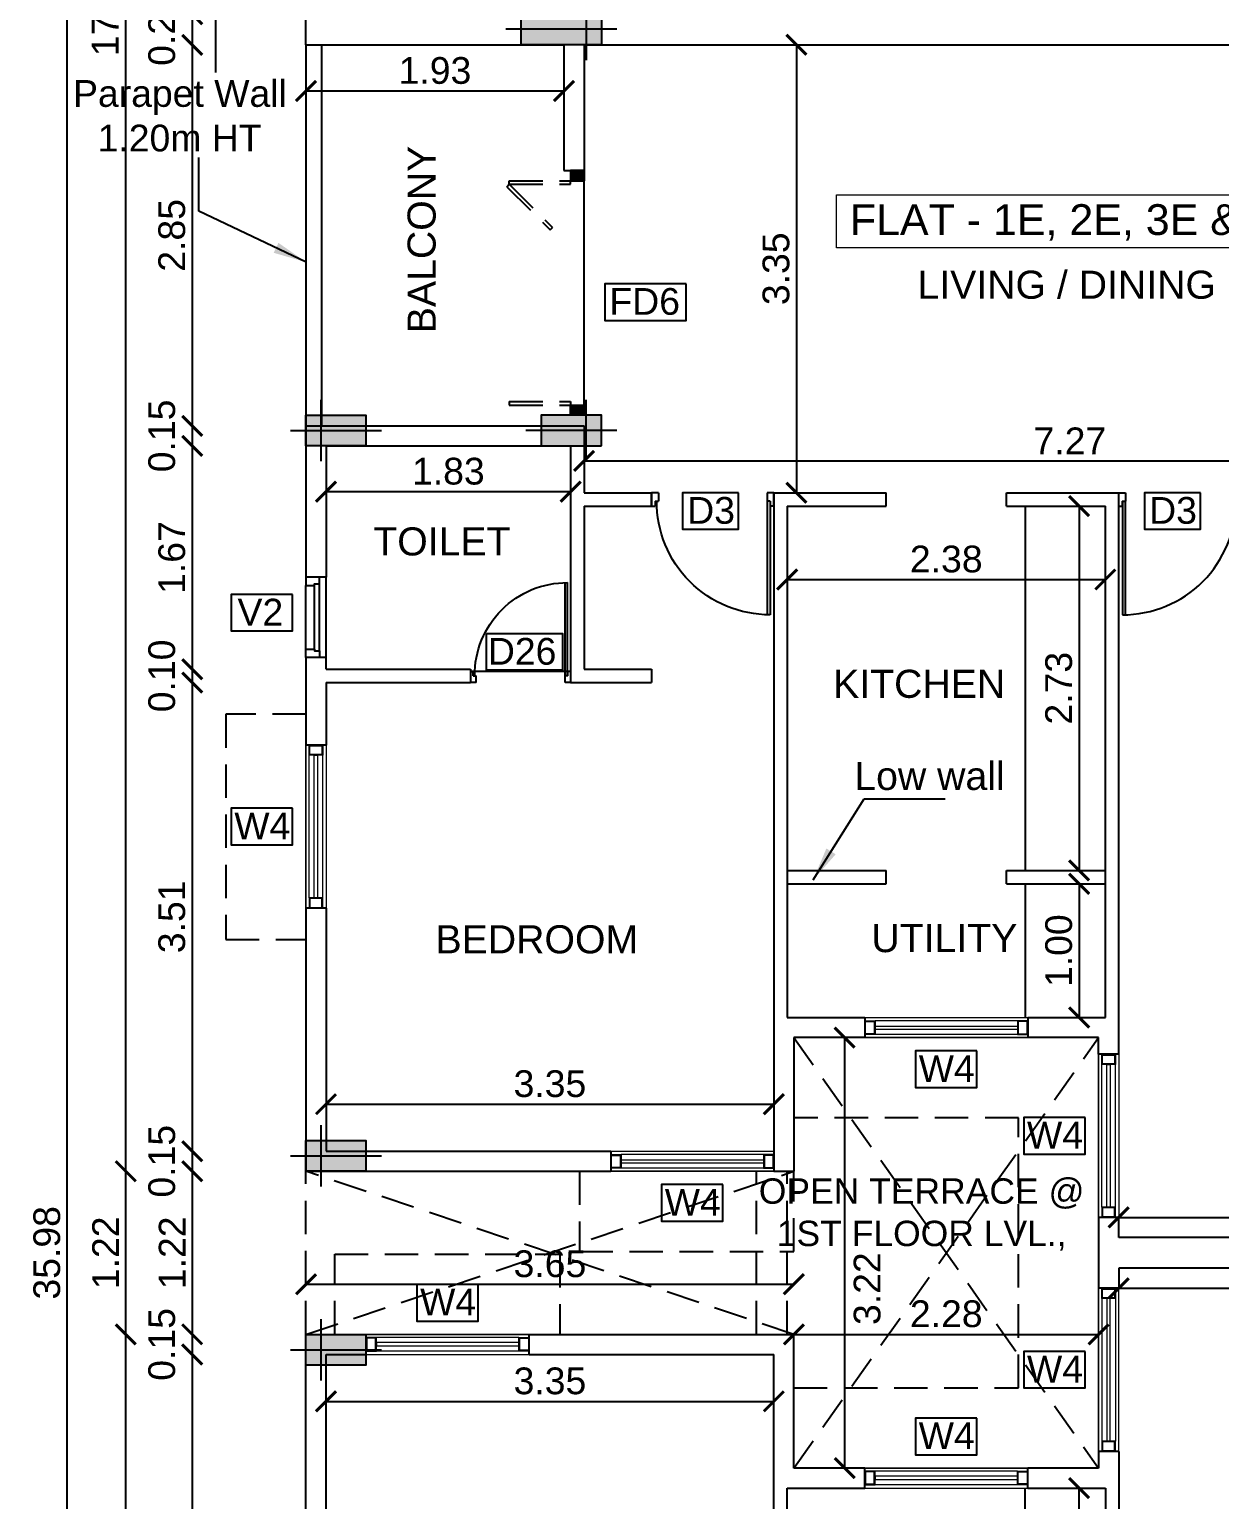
# Model space of a CAD drawing. Header units: metres. Extents: x 2130 to 3135, y 5414 to 5819.
# Drawn here: x 2835.14 to 2844.04, y 5629.43 to 5640.43 of the extents above; entities that cross this region are included whole.
import ezdxf
from ezdxf.enums import TextEntityAlignment as Align

# ---------------------------------------------------------------- set-up
doc = ezdxf.new("R2010")
doc.units = ezdxf.units.M
doc.header["$MEASUREMENT"] = 0
doc.header["$PDMODE"] = 34
doc.linetypes.add('HIDDEN', pattern=[0.375, 0.25, -0.125])
doc.layers.get('0').update_dxf_attribs({"lineweight": 18})
doc.layers.get('Defpoints').update_dxf_attribs({"lineweight": 18})
for name, color, linetype in [('col', 1, 'Continuous'), ('DIM', 8, 'Continuous'), ('JD', 3, 'Continuous'), ('WALL', 2, 'Continuous'), ('WIN', 5, 'Continuous')]:
    doc.layers.add(name, color=color, linetype=linetype)
for name, color, linetype, lineweight in [('flat name', 6, 'Continuous', 18), ('FURNITURE', 4, 'Continuous', 25), ('text', 7, 'Continuous', 25)]:
    doc.layers.add(name, color=color, linetype=linetype, lineweight=lineweight)
doc.styles.add('A1', font='arial.ttf')
doc.styles.add('R1', font='arial.ttf')
doc.dimstyles.new('DIM-CMDA', dxfattribs={"dimtxt": 0.2, "dimasz": 0.15, "dimexe": 0.05, "dimexo": 0.0625, "dimgap": 0.05, "dimtad": 1, "dimzin": 1, "dimdsep": 46, "dimtxsty": 'R1', "dimblk": 'ARCHTICK', "dimcen": 0.09, "dimse1": 1, "dimse2": 1, "dimclrd": 8, "dimclre": 8, "dimadec": 0, "dimazin": 0, "dimtm": 1e-09, "dimtfac": 1, "dimtofl": 0, "dimtmove": 2, "dimatfit": 3, "dimfxl": 0, "dimtolj": 1, "dimtzin": 0, "dimlwd": -1, "dimlwe": -1, "dimarcsym": 0})

# ---------------------------------------------------------------- blocks, each defined once
blk = doc.blocks.new('A$C451D3D78')
at = {"layer": 'WIN'}
for p, q in [((0.851, 0.887), (0, 0.887)), ((0.813, 0.915), (0.913, 0.915)), ((0.813, 0.915), (0.813, 0.888)), ((0.851, 0.888), (0.813, 0.888)), ((0.851, 0.888), (0.851, 0.864)), ((0.913, 0.915), (0.913, 0.864)), ((0.851, 0.866), (0.001, 0.866)), ((0.913, 0.864), (0.851, 0.864)), ((0.851, 0.027), (0.813, 0.027)), ((0.813, 0), (0.813, 0.027)), ((0.913, 0.051), (0.851, 0.051)), ((0.851, 0.027), (0.851, 0.051)), ((0.913, 0.051), (0.913, 0)), ((0.813, 0), (0.913, 0))]:
    blk.add_line(p, q, dxfattribs=at)
blk.add_arc((0.846, 0.885), 0.846, 179.8207, 270.3545, dxfattribs=at)
blk = doc.blocks.new('A$C43150011')
at = {"layer": 'WIN'}
for p, q in [((0.667, 0.75), (0.749, 0.75)), ((0.667, 0.75), (0.667, 0.728)), ((0.698, 0.728), (0.667, 0.728)), ((0.698, 0.728), (0.698, 0.708)), ((0.749, 0.708), (0.698, 0.708)), ((0.749, 0.708), (0.749, 0.75)), ((0.698, 0.023), (0, 0.023)), ((0.698, 0.04), (0.001, 0.04)), ((0.667, 0), (0.667, 0.022)), ((0.698, 0.022), (0.667, 0.022)), ((0.667, 0), (0.749, 0)), ((0.749, 0.042), (0.698, 0.042)), ((0.698, 0.022), (0.698, 0.042)), ((0.749, 0), (0.749, 0.042))]:
    blk.add_line(p, q, dxfattribs=at)
blk.add_lwpolyline([(0.667, 0), (0.667, 0.75)], dxfattribs=at)
blk.add_arc((0.694, 0.025), 0.693, 89.6455, 180.1793, dxfattribs=at)
blk = doc.blocks.new('A$C36B25374')
at = {"layer": 'WIN', "linetype": 'HIDDEN'}
for p, q in [((0.076, 0.559), (0.076, 0.102)), ((0.102, 0.559), (0.076, 0.559)), ((0.12, 0.577), (0.102, 0.559)), ((0.102, 0.559), (0.102, 0.102)), ((0.102, 0.559), (0.425, 0.236)), ((0.12, 0.577), (0.443, 0.253)), ((1.727, 0.559), (1.727, 0.102)), ((1.727, 0.559), (1.753, 0.559)), ((1.753, 0.559), (1.753, 0.102)), ((0.443, 0.253), (0.425, 0.236)), ((0.102, 0.102), (0.076, 0.102)), ((1.727, 0.102), (1.753, 0.102))]:
    blk.add_line(p, q, dxfattribs=at)
at = {"layer": 'WIN'}
for p, q in [((0, 0), (0, 0.102)), ((0, 0), (0, 0.102)), ((0, 0), (0, 0.102)), ((0, 0), (0, 0.102)), ((0, 0.102), (0.076, 0.102)), ((0, 0), (0.076, 0)), ((0.076, 0.102), (0.076, 0)), ((1.753, 0), (0.076, 0)), ((1.753, 0.102), (1.753, 0)), ((1.829, 0.102), (1.753, 0.102)), ((1.829, 0), (1.753, 0)), ((1.829, 0), (1.829, 0.102)), ((1.829, 0), (1.829, 0.102)), ((1.829, 0), (1.829, 0.102)), ((1.829, 0), (1.829, 0.102))]:
    blk.add_line(p, q, dxfattribs=at)
for points in [[(0, 0.102), (0, 0), (0.076, 0.102), (0.076, 0)], [(1.753, 0.102), (1.753, 0), (1.829, 0.102), (1.829, 0)]]:
    blk.add_solid(points, dxfattribs=at)
blk = doc.blocks.new('A$C5D530010')
at = {"layer": 'WIN', "lineweight": 9}
blk.add_lwpolyline([(0.064, 0.077), (0.064, 1.143), (0.089, 1.143), (0.089, 0.077)], close=True, dxfattribs=at)
at = {"color": 7, "lineweight": 9}
for points in [[(0.025, 1.22), (0.127, 1.22), (0.127, 1.143), (0.025, 1.143)], [(0.025, 0), (0.025, 0.077), (0.127, 0.077), (0.127, 0)]]:
    blk.add_wipeout(points, dxfattribs=at).dxf.layer = 'WIN'
at = {"layer": 'WIN', "lineweight": 9}
for p, q in [((0, 0), (0, 1.22)), ((0.15, 0), (0.15, 1.22)), ((0.025, 1.143), (0.025, 0.077)), ((0.127, 1.143), (0.127, 0.077))]:
    blk.add_line(p, q, dxfattribs=at)
at = {"layer": 'WIN', "color": 7, "lineweight": 9}
for points in [[(0.025, 1.22), (0.025, 1.143), (0.127, 1.143), (0.127, 1.22), (0.025, 1.22)], [(0.127, 0), (0.025, 0), (0.025, 0.077), (0.127, 0.077), (0.127, 0)]]:
    blk.add_lwpolyline(points, dxfattribs=at)
for points in [[(0.031, 1.214), (0.031, 1.149), (0.121, 1.149), (0.121, 1.214)], [(0.121, 0.006), (0.031, 0.006), (0.031, 0.071), (0.121, 0.071)]]:
    blk.add_lwpolyline(points, close=True, dxfattribs=at)
blk = doc.blocks.new('A$C1E3E09E3')
at = {"layer": 'WIN'}
for p, q in [((0, 0.6), (0, 0)), ((0.05, 0.551), (0.05, 0.049)), ((0.087, 0.537), (0.087, 0.063)), ((0.15, 0.537), (0.15, 0.063))]:
    blk.add_line(p, q, dxfattribs=at)
at = {"layer": 'WIN', "color": 9}
for points in [[(0.05, 0.551), (0.05, 0.6), (0.15, 0.6), (0.15, 0.537), (0.087, 0.537), (0.087, 0.551), (0.05, 0.551)], [(0.05, 0.049), (0.05, 0), (0.15, 0), (0.15, 0.063), (0.087, 0.063), (0.087, 0.049), (0.05, 0.049)]]:
    blk.add_lwpolyline(points, dxfattribs=at)
blk = doc.blocks.new('230x600')
blk.add_hatch(color=0).paths.add_polyline_path([(1593.962, -175.039), (1594.192, -175.039), (1594.192, -175.639), (1593.962, -175.639)])
at = {"color": 0}
for p, q in [((1594.077, -174.924), (1594.077, -175.754)), ((1593.847, -175.154), (1594.307, -175.154))]:
    blk.add_line(p, q, dxfattribs=at)
blk.add_lwpolyline([(1593.962, -175.039), (1594.192, -175.039), (1594.192, -175.639), (1593.962, -175.639)], close=True, dxfattribs=at)
blk = doc.blocks.new('230x450')
blk.add_hatch(color=0).paths.add_polyline_path([(1594.873, -175.039), (1595.103, -175.039), (1595.103, -175.489), (1594.873, -175.489)])
at = {"color": 0}
for p, q in [((1594.988, -174.924), (1594.988, -175.604)), ((1594.758, -175.154), (1595.218, -175.154))]:
    blk.add_line(p, q, dxfattribs=at)
blk.add_lwpolyline([(1594.873, -175.039), (1595.103, -175.039), (1595.103, -175.489), (1594.873, -175.489)], close=True, dxfattribs=at)
blk = doc.blocks.new('_ArchTick')
at = {"color": 0, "linetype": 'ByBlock', "const_width": 0.15}
blk.add_lwpolyline([(-0.5, -0.5), (0.5, 0.5)], dxfattribs=at)
blk = doc.blocks.new('*D602')
at = {"layer": 'Defpoints', "color": 0}
for p in [(2838.17, 5640.542), (2836.354, 5640.312), (2838.17, 5640.312)]:
    blk.add_point(p, dxfattribs=at)
at = {"layer": 'DIM', "color": 8}
blk.add_line((2836.354, 5640.542), (2836.354, 5640.312), dxfattribs=at)
at = {"layer": 'DIM', "color": 8, "xscale": 0.15, "yscale": 0.15, "zscale": 0.15}
for p, rotation in [((2836.354, 5640.542), 90), ((2836.354, 5640.312), 270)]:
    blk.add_blockref('_ArchTick', p, dxfattribs=dict(at, rotation=rotation))
at = {"layer": 'DIM', "color": 0, "insert": (2836.127, 5640.427), "char_height": 0.2, "attachment_point": 5, "rotation": 90, "style": 'R1'}
blk.add_mtext('\\A1;0.23', dxfattribs=at)
blk = doc.blocks.new('*D603')
at = {"layer": 'Defpoints', "color": 0}
for p in [(2838.17, 5640.312), (2836.354, 5637.462), (2838.17, 5637.462)]:
    blk.add_point(p, dxfattribs=at)
at = {"layer": 'DIM', "color": 8}
blk.add_line((2836.354, 5640.312), (2836.354, 5637.462), dxfattribs=at)
at = {"layer": 'DIM', "color": 8, "xscale": 0.15, "yscale": 0.15, "zscale": 0.15}
for p, rotation in [((2836.354, 5640.312), 90), ((2836.354, 5637.462), 270)]:
    blk.add_blockref('_ArchTick', p, dxfattribs=dict(at, rotation=rotation))
at = {"layer": 'DIM', "color": 0, "insert": (2836.202, 5638.887), "char_height": 0.2, "attachment_point": 5, "rotation": 90, "style": 'R1'}
blk.add_mtext('\\A1;2.85', dxfattribs=at)
blk = doc.blocks.new('*D604')
at = {"layer": 'Defpoints', "color": 0}
for p in [(2838.17, 5637.462), (2836.354, 5637.312), (2838.155, 5637.312)]:
    blk.add_point(p, dxfattribs=at)
at = {"layer": 'DIM', "color": 8}
blk.add_line((2836.354, 5637.462), (2836.354, 5637.312), dxfattribs=at)
at = {"layer": 'DIM', "color": 8, "xscale": 0.15, "yscale": 0.15, "zscale": 0.15}
for p, rotation in [((2836.354, 5637.462), 90), ((2836.354, 5637.312), 270)]:
    blk.add_blockref('_ArchTick', p, dxfattribs=dict(at, rotation=rotation))
at = {"layer": 'DIM', "color": 0, "insert": (2836.127, 5637.387), "char_height": 0.2, "attachment_point": 5, "rotation": 90, "style": 'R1'}
blk.add_mtext('\\A1;0.15', dxfattribs=at)
blk = doc.blocks.new('*D605')
at = {"layer": 'Defpoints', "color": 0}
for p in [(2838.155, 5637.312), (2836.354, 5635.642), (2838.003, 5635.642)]:
    blk.add_point(p, dxfattribs=at)
at = {"layer": 'DIM', "color": 8}
blk.add_line((2836.354, 5637.312), (2836.354, 5635.642), dxfattribs=at)
at = {"layer": 'DIM', "color": 8, "xscale": 0.15, "yscale": 0.15, "zscale": 0.15}
for p, rotation in [((2836.354, 5637.312), 90), ((2836.354, 5635.642), 270)]:
    blk.add_blockref('_ArchTick', p, dxfattribs=dict(at, rotation=rotation))
at = {"layer": 'DIM', "color": 0, "insert": (2836.202, 5636.477), "char_height": 0.2, "attachment_point": 5, "rotation": 90, "style": 'R1'}
blk.add_mtext('\\A1;1.67', dxfattribs=at)
blk = doc.blocks.new('*D606')
at = {"layer": 'Defpoints', "color": 0}
for p in [(2836.354, 5635.542), (2838.003, 5635.642), (2838.032, 5635.542)]:
    blk.add_point(p, dxfattribs=at)
at = {"layer": 'DIM', "color": 8}
blk.add_line((2836.354, 5635.642), (2836.354, 5635.542), dxfattribs=at)
at = {"layer": 'DIM', "color": 8, "xscale": 0.15, "yscale": 0.15, "zscale": 0.15}
for p, rotation in [((2836.354, 5635.642), 90), ((2836.354, 5635.542), 270)]:
    blk.add_blockref('_ArchTick', p, dxfattribs=dict(at, rotation=rotation))
at = {"layer": 'DIM', "color": 0, "insert": (2836.127, 5635.592), "char_height": 0.2, "attachment_point": 5, "rotation": 90, "style": 'R1'}
blk.add_mtext('\\A1;0.10', dxfattribs=at)
blk = doc.blocks.new('*D607')
at = {"layer": 'Defpoints', "color": 0}
for p in [(2838.032, 5635.542), (2836.354, 5632.037), (2838.089, 5632.037)]:
    blk.add_point(p, dxfattribs=at)
at = {"layer": 'DIM', "color": 8}
blk.add_line((2836.354, 5635.542), (2836.354, 5632.037), dxfattribs=at)
at = {"layer": 'DIM', "color": 8, "xscale": 0.15, "yscale": 0.15, "zscale": 0.15}
for p, rotation in [((2836.354, 5635.542), 90), ((2836.354, 5632.037), 270)]:
    blk.add_blockref('_ArchTick', p, dxfattribs=dict(at, rotation=rotation))
at = {"layer": 'DIM', "color": 0, "insert": (2836.202, 5633.79), "char_height": 0.2, "attachment_point": 5, "rotation": 90, "style": 'R1'}
blk.add_mtext('\\A1;3.51', dxfattribs=at)
blk = doc.blocks.new('*D608')
at = {"layer": 'Defpoints', "color": 0}
for p in [(2838.089, 5632.037), (2836.354, 5631.887), (2838.076, 5631.887)]:
    blk.add_point(p, dxfattribs=at)
at = {"layer": 'DIM', "color": 8}
blk.add_line((2836.354, 5632.037), (2836.354, 5631.887), dxfattribs=at)
at = {"layer": 'DIM', "color": 8, "xscale": 0.15, "yscale": 0.15, "zscale": 0.15}
for p, rotation in [((2836.354, 5632.037), 90), ((2836.354, 5631.887), 270)]:
    blk.add_blockref('_ArchTick', p, dxfattribs=dict(at, rotation=rotation))
at = {"layer": 'DIM', "color": 0, "insert": (2836.127, 5631.962), "char_height": 0.2, "attachment_point": 5, "rotation": 90, "style": 'R1'}
blk.add_mtext('\\A1;0.15', dxfattribs=at)
blk = doc.blocks.new('*D609')
at = {"layer": 'Defpoints', "color": 0}
for p in [(2838.076, 5631.887), (2836.354, 5630.667), (2839.301, 5630.667)]:
    blk.add_point(p, dxfattribs=at)
at = {"layer": 'DIM', "color": 8}
blk.add_line((2836.354, 5631.887), (2836.354, 5630.667), dxfattribs=at)
at = {"layer": 'DIM', "color": 8, "xscale": 0.15, "yscale": 0.15, "zscale": 0.15}
for p, rotation in [((2836.354, 5631.887), 90), ((2836.354, 5630.667), 270)]:
    blk.add_blockref('_ArchTick', p, dxfattribs=dict(at, rotation=rotation))
at = {"layer": 'DIM', "color": 0, "insert": (2836.204, 5631.277), "char_height": 0.2, "attachment_point": 5, "rotation": 90, "style": 'R1'}
blk.add_mtext('\\A1;1.22', dxfattribs=at)
blk = doc.blocks.new('*D610')
at = {"layer": 'Defpoints', "color": 0}
for p in [(2839.301, 5630.667), (2836.354, 5630.517), (2839.259, 5630.517)]:
    blk.add_point(p, dxfattribs=at)
at = {"layer": 'DIM', "color": 8}
blk.add_line((2836.354, 5630.667), (2836.354, 5630.517), dxfattribs=at)
at = {"layer": 'DIM', "color": 8, "xscale": 0.15, "yscale": 0.15, "zscale": 0.15}
for p, rotation in [((2836.354, 5630.667), 90), ((2836.354, 5630.517), 270)]:
    blk.add_blockref('_ArchTick', p, dxfattribs=dict(at, rotation=rotation))
at = {"layer": 'DIM', "color": 0, "insert": (2836.127, 5630.592), "char_height": 0.2, "attachment_point": 5, "rotation": 90, "style": 'R1'}
blk.add_mtext('\\A1;0.15', dxfattribs=at)
blk = doc.blocks.new('*D611')
at = {"layer": 'Defpoints', "color": 0}
for p in [(2839.259, 5630.517), (2836.354, 5627.012), (2838.043, 5627.012)]:
    blk.add_point(p, dxfattribs=at)
at = {"layer": 'DIM', "color": 8}
blk.add_line((2836.354, 5630.517), (2836.354, 5627.012), dxfattribs=at)
at = {"layer": 'DIM', "color": 8, "xscale": 0.15, "yscale": 0.15, "zscale": 0.15}
for p, rotation in [((2836.354, 5630.517), 90), ((2836.354, 5627.012), 270)]:
    blk.add_blockref('_ArchTick', p, dxfattribs=dict(at, rotation=rotation))
at = {"layer": 'DIM', "color": 0, "insert": (2836.202, 5628.765), "char_height": 0.2, "attachment_point": 5, "rotation": 90, "style": 'R1'}
blk.add_mtext('\\A1;3.51', dxfattribs=at)
blk = doc.blocks.new('*D623')
at = {"layer": 'Defpoints', "color": 0}
for p in [(2835.857, 5630.667), (2839.432, 5630.667), (2838.087, 5613.287)]:
    blk.add_point(p, dxfattribs=at)
at = {"layer": 'DIM', "color": 8}
blk.add_line((2835.857, 5613.287), (2835.857, 5630.667), dxfattribs=at)
at = {"layer": 'DIM', "color": 8, "xscale": 0.15, "yscale": 0.15, "zscale": 0.15}
for p, rotation in [((2835.857, 5630.667), 90), ((2835.857, 5613.287), 270)]:
    blk.add_blockref('_ArchTick', p, dxfattribs=dict(at, rotation=rotation))
at = {"layer": 'DIM', "color": 4, "insert": (2835.704, 5621.977), "char_height": 0.2, "attachment_point": 5, "rotation": 90, "style": 'R1'}
blk.add_mtext('\\A1;17.38', dxfattribs=at)
blk = doc.blocks.new('*D624')
at = {"layer": 'Defpoints', "color": 0}
for p in [(2835.857, 5631.887), (2838.862, 5631.887), (2839.301, 5630.667)]:
    blk.add_point(p, dxfattribs=at)
at = {"layer": 'DIM', "color": 8}
blk.add_line((2835.857, 5630.667), (2835.857, 5631.887), dxfattribs=at)
at = {"layer": 'DIM', "color": 8, "xscale": 0.15, "yscale": 0.15, "zscale": 0.15}
for p, rotation in [((2835.857, 5631.887), 90), ((2835.857, 5630.667), 270)]:
    blk.add_blockref('_ArchTick', p, dxfattribs=dict(at, rotation=rotation))
at = {"layer": 'DIM', "color": 4, "insert": (2835.706, 5631.277), "char_height": 0.2, "attachment_point": 5, "rotation": 90, "style": 'R1'}
blk.add_mtext('\\A1;1.22', dxfattribs=at)
blk = doc.blocks.new('*D625')
at = {"layer": 'Defpoints', "color": 0}
for p in [(2835.857, 5649.267), (2840.134, 5649.267), (2838.862, 5631.887)]:
    blk.add_point(p, dxfattribs=at)
at = {"layer": 'DIM', "color": 8}
blk.add_line((2835.857, 5631.887), (2835.857, 5649.267), dxfattribs=at)
at = {"layer": 'DIM', "color": 8, "xscale": 0.15, "yscale": 0.15, "zscale": 0.15}
for p, rotation in [((2835.857, 5649.267), 90), ((2835.857, 5631.887), 270)]:
    blk.add_blockref('_ArchTick', p, dxfattribs=dict(at, rotation=rotation))
at = {"layer": 'DIM', "color": 0, "insert": (2835.704, 5640.577), "char_height": 0.2, "attachment_point": 5, "rotation": 90, "style": 'R1'}
blk.add_mtext('\\A1;17.38', dxfattribs=at)
blk = doc.blocks.new('*D207')
at = {"layer": 'Defpoints', "color": 0}
for p in [(2835.419, 5649.267), (2837.928, 5649.267), (2838.087, 5613.287)]:
    blk.add_point(p, dxfattribs=at)
at = {"layer": 'DIM', "color": 8}
blk.add_line((2835.419, 5613.287), (2835.419, 5649.267), dxfattribs=at)
at = {"layer": 'DIM', "color": 8, "xscale": 0.15, "yscale": 0.15, "zscale": 0.15}
for p, rotation in [((2835.419, 5649.267), 90), ((2835.419, 5613.287), 270)]:
    blk.add_blockref('_ArchTick', p, dxfattribs=dict(at, rotation=rotation))
at = {"layer": 'DIM', "color": 0, "insert": (2835.267, 5631.277), "char_height": 0.2, "attachment_point": 5, "rotation": 90, "style": 'R1'}
blk.add_mtext('\\A1;35.98', dxfattribs=at)
blk = doc.blocks.new('*D675')
at = {"layer": 'Defpoints', "color": 0}
for p in [(2837.205, 5639.964), (2839.135, 5639.967), (2839.135, 5639.964)]:
    blk.add_point(p, dxfattribs=at)
at = {"layer": 'DIM', "color": 8}
blk.add_line((2837.205, 5639.967), (2839.135, 5639.967), dxfattribs=at)
at = {"layer": 'DIM', "color": 8, "xscale": 0.15, "yscale": 0.15, "zscale": 0.15, "rotation": 180}
blk.add_blockref('_ArchTick', (2837.205, 5639.967), dxfattribs=at)
at = {"layer": 'DIM', "color": 8, "xscale": 0.15, "yscale": 0.15, "zscale": 0.15}
blk.add_blockref('_ArchTick', (2839.135, 5639.967), dxfattribs=at)
at = {"layer": 'DIM', "color": 0, "insert": (2838.17, 5640.119), "char_height": 0.2, "attachment_point": 5, "style": 'R1'}
blk.add_mtext('\\A1;1.93', dxfattribs=at)
blk = doc.blocks.new('*D676')
at = {"layer": 'Defpoints', "color": 0}
for p in [(2846.555, 5637.2), (2839.285, 5637.036), (2846.555, 5637.036)]:
    blk.add_point(p, dxfattribs=at)
at = {"layer": 'DIM', "color": 8}
blk.add_line((2839.285, 5637.2), (2846.555, 5637.2), dxfattribs=at)
at = {"layer": 'DIM', "color": 8, "xscale": 0.15, "yscale": 0.15, "zscale": 0.15, "rotation": 180}
blk.add_blockref('_ArchTick', (2839.285, 5637.2), dxfattribs=at)
at = {"layer": 'DIM', "color": 8, "xscale": 0.15, "yscale": 0.15, "zscale": 0.15}
blk.add_blockref('_ArchTick', (2846.555, 5637.2), dxfattribs=at)
at = {"layer": 'DIM', "color": 0, "insert": (2842.92, 5637.35), "char_height": 0.2, "attachment_point": 5, "style": 'R1'}
blk.add_mtext('\\A1;7.27', dxfattribs=at)
blk = doc.blocks.new('*D677')
at = {"layer": 'Defpoints', "color": 0}
for p in [(2837.355, 5636.981), (2837.355, 5636.97), (2839.185, 5636.981)]:
    blk.add_point(p, dxfattribs=at)
at = {"layer": 'DIM', "color": 8}
blk.add_line((2839.185, 5636.97), (2837.355, 5636.97), dxfattribs=at)
at = {"layer": 'DIM', "color": 8, "xscale": 0.15, "yscale": 0.15, "zscale": 0.15, "rotation": 180}
blk.add_blockref('_ArchTick', (2837.355, 5636.97), dxfattribs=at)
at = {"layer": 'DIM', "color": 8, "xscale": 0.15, "yscale": 0.15, "zscale": 0.15}
blk.add_blockref('_ArchTick', (2839.185, 5636.97), dxfattribs=at)
at = {"layer": 'DIM', "color": 0, "insert": (2838.27, 5637.122), "char_height": 0.2, "attachment_point": 5, "style": 'R1'}
blk.add_mtext('\\A1;1.83', dxfattribs=at)
blk = doc.blocks.new('*D678')
at = {"layer": 'Defpoints', "color": 0}
for p in [(2841.285, 5640.312), (2840.874, 5636.962), (2841.285, 5636.962)]:
    blk.add_point(p, dxfattribs=at)
at = {"layer": 'DIM', "color": 8}
blk.add_line((2840.874, 5640.312), (2840.874, 5636.962), dxfattribs=at)
at = {"layer": 'DIM', "color": 8, "xscale": 0.15, "yscale": 0.15, "zscale": 0.15}
for p, rotation in [((2840.874, 5640.312), 90), ((2840.874, 5636.962), 270)]:
    blk.add_blockref('_ArchTick', p, dxfattribs=dict(at, rotation=rotation))
at = {"layer": 'DIM', "color": 0, "insert": (2840.722, 5638.637), "char_height": 0.2, "attachment_point": 5, "rotation": 90, "style": 'R1'}
blk.add_mtext('\\A1;3.35', dxfattribs=at)
blk = doc.blocks.new('*D679')
at = {"layer": 'Defpoints', "color": 0}
for p in [(2837.355, 5632.631), (2840.705, 5632.631), (2840.705, 5632.389)]:
    blk.add_point(p, dxfattribs=at)
at = {"layer": 'DIM', "color": 8}
blk.add_line((2837.355, 5632.389), (2840.705, 5632.389), dxfattribs=at)
at = {"layer": 'DIM', "color": 8, "xscale": 0.15, "yscale": 0.15, "zscale": 0.15, "rotation": 180}
blk.add_blockref('_ArchTick', (2837.355, 5632.389), dxfattribs=at)
at = {"layer": 'DIM', "color": 8, "xscale": 0.15, "yscale": 0.15, "zscale": 0.15}
blk.add_blockref('_ArchTick', (2840.705, 5632.389), dxfattribs=at)
at = {"layer": 'DIM', "color": 0, "insert": (2839.03, 5632.541), "char_height": 0.2, "attachment_point": 5, "style": 'R1'}
blk.add_mtext('\\A1;3.35', dxfattribs=at)
blk = doc.blocks.new('*D680')
at = {"layer": 'Defpoints', "color": 0}
for p in [(2842.815, 5636.862), (2842.815, 5634.137), (2842.989, 5634.137)]:
    blk.add_point(p, dxfattribs=at)
at = {"layer": 'DIM', "color": 8}
blk.add_line((2842.989, 5636.862), (2842.989, 5634.137), dxfattribs=at)
at = {"layer": 'DIM', "color": 8, "xscale": 0.15, "yscale": 0.15, "zscale": 0.15}
for p, rotation in [((2842.989, 5636.862), 90), ((2842.989, 5634.137), 270)]:
    blk.add_blockref('_ArchTick', p, dxfattribs=dict(at, rotation=rotation))
at = {"layer": 'DIM', "color": 0, "insert": (2842.837, 5635.5), "char_height": 0.2, "attachment_point": 5, "rotation": 90, "style": 'R1'}
blk.add_mtext('\\A1;2.73', dxfattribs=at)
blk = doc.blocks.new('*D681')
at = {"layer": 'Defpoints', "color": 0}
for p in [(2842.815, 5634.037), (2842.815, 5633.037), (2842.989, 5633.037)]:
    blk.add_point(p, dxfattribs=at)
at = {"layer": 'DIM', "color": 8}
blk.add_line((2842.989, 5634.037), (2842.989, 5633.037), dxfattribs=at)
at = {"layer": 'DIM', "color": 8, "xscale": 0.15, "yscale": 0.15, "zscale": 0.15}
for p, rotation in [((2842.989, 5634.037), 90), ((2842.989, 5633.037), 270)]:
    blk.add_blockref('_ArchTick', p, dxfattribs=dict(at, rotation=rotation))
at = {"layer": 'DIM', "color": 0, "insert": (2842.837, 5633.537), "char_height": 0.2, "attachment_point": 5, "rotation": 90, "style": 'R1'}
blk.add_mtext('\\A1;1.00', dxfattribs=at)
blk = doc.blocks.new('*D682')
at = {"layer": 'Defpoints', "color": 0}
for p in [(2843.185, 5636.313), (2840.805, 5636.095), (2843.185, 5636.095)]:
    blk.add_point(p, dxfattribs=at)
at = {"layer": 'DIM', "color": 8}
blk.add_line((2840.805, 5636.313), (2843.185, 5636.313), dxfattribs=at)
at = {"layer": 'DIM', "color": 8, "xscale": 0.15, "yscale": 0.15, "zscale": 0.15, "rotation": 180}
blk.add_blockref('_ArchTick', (2840.805, 5636.313), dxfattribs=at)
at = {"layer": 'DIM', "color": 8, "xscale": 0.15, "yscale": 0.15, "zscale": 0.15}
blk.add_blockref('_ArchTick', (2843.185, 5636.313), dxfattribs=at)
at = {"layer": 'DIM', "color": 0, "insert": (2841.995, 5636.465), "char_height": 0.2, "attachment_point": 5, "style": 'R1'}
blk.add_mtext('\\A1;2.38', dxfattribs=at)
blk = doc.blocks.new('*D686')
at = {"layer": 'Defpoints', "color": 0}
for p in [(2843.285, 5632.942), (2846.635, 5632.942), (2846.635, 5631.542)]:
    blk.add_point(p, dxfattribs=at)
at = {"layer": 'DIM', "color": 8}
blk.add_line((2843.285, 5631.542), (2846.635, 5631.542), dxfattribs=at)
at = {"layer": 'DIM', "color": 8, "xscale": 0.15, "yscale": 0.15, "zscale": 0.15, "rotation": 180}
blk.add_blockref('_ArchTick', (2843.285, 5631.542), dxfattribs=at)
at = {"layer": 'DIM', "color": 8, "xscale": 0.15, "yscale": 0.15, "zscale": 0.15}
blk.add_blockref('_ArchTick', (2846.635, 5631.542), dxfattribs=at)
at = {"layer": 'DIM', "color": 0, "insert": (2844.96, 5631.695), "char_height": 0.2, "attachment_point": 5, "style": 'R1'}
blk.add_mtext('\\A1;3.35', dxfattribs=at)
blk = doc.blocks.new('*D257')
at = {"layer": 'Defpoints', "color": 0}
for p in [(2840.705, 5630.166), (2837.355, 5629.924), (2840.705, 5629.924)]:
    blk.add_point(p, dxfattribs=at)
at = {"layer": 'DIM', "color": 8}
blk.add_line((2837.355, 5630.166), (2840.705, 5630.166), dxfattribs=at)
at = {"layer": 'DIM', "color": 8, "xscale": 0.15, "yscale": 0.15, "zscale": 0.15, "rotation": 180}
blk.add_blockref('_ArchTick', (2837.355, 5630.166), dxfattribs=at)
at = {"layer": 'DIM', "color": 8, "xscale": 0.15, "yscale": 0.15, "zscale": 0.15}
blk.add_blockref('_ArchTick', (2840.705, 5630.166), dxfattribs=at)
at = {"layer": 'DIM', "color": 0, "insert": (2839.03, 5630.318), "char_height": 0.2, "attachment_point": 5, "style": 'R1'}
blk.add_mtext('\\A1;3.35', dxfattribs=at)
blk = doc.blocks.new('*D259')
at = {"layer": 'Defpoints', "color": 0}
for p in [(2842.815, 5629.517), (2842.989, 5629.517), (2842.815, 5628.517)]:
    blk.add_point(p, dxfattribs=at)
at = {"layer": 'DIM', "color": 8}
blk.add_line((2842.989, 5628.517), (2842.989, 5629.517), dxfattribs=at)
at = {"layer": 'DIM', "color": 8, "xscale": 0.15, "yscale": 0.15, "zscale": 0.15}
for p, rotation in [((2842.989, 5629.517), 90), ((2842.989, 5628.517), 270)]:
    blk.add_blockref('_ArchTick', p, dxfattribs=dict(at, rotation=rotation))
at = {"layer": 'DIM', "color": 0, "insert": (2842.837, 5629.017), "char_height": 0.2, "attachment_point": 5, "rotation": 90, "style": 'R1'}
blk.add_mtext('\\A1;1.00', dxfattribs=at)
blk = doc.blocks.new('*D264')
at = {"layer": 'Defpoints', "color": 0}
for p in [(2846.635, 5631.012), (2843.285, 5629.612), (2846.635, 5629.612)]:
    blk.add_point(p, dxfattribs=at)
at = {"layer": 'DIM', "color": 8}
blk.add_line((2843.285, 5631.012), (2846.635, 5631.012), dxfattribs=at)
at = {"layer": 'DIM', "color": 8, "xscale": 0.15, "yscale": 0.15, "zscale": 0.15, "rotation": 180}
blk.add_blockref('_ArchTick', (2843.285, 5631.012), dxfattribs=at)
at = {"layer": 'DIM', "color": 8, "xscale": 0.15, "yscale": 0.15, "zscale": 0.15}
blk.add_blockref('_ArchTick', (2846.635, 5631.012), dxfattribs=at)
at = {"layer": 'DIM', "color": 0, "insert": (2844.958, 5630.831), "char_height": 0.2, "attachment_point": 5, "style": 'R1'}
blk.add_mtext('\\A1;3.35', dxfattribs=at)
blk = doc.blocks.new('*D723')
at = {"layer": 'Defpoints', "color": 0}
for p in [(2840.855, 5631.042), (2837.205, 5630.958), (2840.855, 5630.667)]:
    blk.add_point(p, dxfattribs=at)
at = {"layer": 'DIM', "color": 8}
blk.add_line((2837.205, 5631.042), (2840.855, 5631.042), dxfattribs=at)
at = {"layer": 'DIM', "color": 8, "xscale": 0.15, "yscale": 0.15, "zscale": 0.15, "rotation": 180}
blk.add_blockref('_ArchTick', (2837.205, 5631.042), dxfattribs=at)
at = {"layer": 'DIM', "color": 8, "xscale": 0.15, "yscale": 0.15, "zscale": 0.15}
blk.add_blockref('_ArchTick', (2840.855, 5631.042), dxfattribs=at)
at = {"layer": 'DIM', "color": 0, "insert": (2839.03, 5631.194), "char_height": 0.2, "attachment_point": 5, "style": 'R1'}
blk.add_mtext('\\A1;3.65', dxfattribs=at)
blk = doc.blocks.new('*D724')
at = {"layer": 'Defpoints', "color": 0}
for p in [(2843.135, 5631.119), (2843.135, 5630.667), (2840.855, 5630.545)]:
    blk.add_point(p, dxfattribs=at)
at = {"layer": 'DIM', "color": 8}
blk.add_line((2840.855, 5630.667), (2843.135, 5630.667), dxfattribs=at)
at = {"layer": 'DIM', "color": 8, "xscale": 0.15, "yscale": 0.15, "zscale": 0.15, "rotation": 180}
blk.add_blockref('_ArchTick', (2840.855, 5630.667), dxfattribs=at)
at = {"layer": 'DIM', "color": 8, "xscale": 0.15, "yscale": 0.15, "zscale": 0.15}
blk.add_blockref('_ArchTick', (2843.135, 5630.667), dxfattribs=at)
at = {"layer": 'DIM', "color": 0, "insert": (2841.995, 5630.82), "char_height": 0.2, "attachment_point": 5, "style": 'R1'}
blk.add_mtext('\\A1;2.28', dxfattribs=at)
blk = doc.blocks.new('*D725')
at = {"layer": 'Defpoints', "color": 0}
for p in [(2841.12, 5632.887), (2841.235, 5632.887), (2841.04, 5629.667)]:
    blk.add_point(p, dxfattribs=at)
at = {"layer": 'DIM', "color": 8}
blk.add_line((2841.235, 5629.667), (2841.235, 5632.887), dxfattribs=at)
at = {"layer": 'DIM', "color": 8, "xscale": 0.15, "yscale": 0.15, "zscale": 0.15}
for p, rotation in [((2841.235, 5632.887), 90), ((2841.235, 5629.667), 270)]:
    blk.add_blockref('_ArchTick', p, dxfattribs=dict(at, rotation=rotation))
at = {"layer": 'DIM', "color": 0, "insert": (2841.404, 5631.009), "char_height": 0.2, "attachment_point": 5, "rotation": 90, "style": 'R1'}
blk.add_mtext('\\A1;3.22', dxfattribs=at)

msp = doc.modelspace()

# ---------------------------------------------------------------- linework, layer by layer
at = {"layer": 'flat name', "color": 5}
msp.add_lwpolyline([(2841.174, 5639.19), (2844.709, 5639.19), (2844.709, 5638.794), (2841.174, 5638.794)], close=True, dxfattribs=at)
at = {"layer": 'FURNITURE'}
msp.add_line((2842.585, 5636.862), (2842.585, 5634.137), dxfattribs=at)
at = {"layer": 'JD', "color": 8}
for points in [[(2840.049, 5638.525), (2839.44, 5638.525), (2839.44, 5638.251), (2840.049, 5638.251)], [(2840.441, 5636.962), (2840.022, 5636.962), (2840.022, 5636.689), (2840.441, 5636.689)], [(2843.897, 5636.962), (2843.477, 5636.962), (2843.477, 5636.689), (2843.897, 5636.689)], [(2837.105, 5636.201), (2836.645, 5636.201), (2836.645, 5635.928), (2837.105, 5635.928)], [(2838.556, 5635.908), (2839.125, 5635.908), (2839.125, 5635.635), (2838.556, 5635.635)], [(2837.105, 5634.602), (2836.645, 5634.602), (2836.645, 5634.329), (2837.105, 5634.329)], [(2842.224, 5632.787), (2841.765, 5632.787), (2841.765, 5632.514), (2842.224, 5632.514)], [(2843.035, 5632.289), (2842.575, 5632.289), (2842.575, 5632.016), (2843.035, 5632.016)], [(2840.324, 5631.787), (2839.865, 5631.787), (2839.865, 5631.514), (2840.324, 5631.514)], [(2838.494, 5631.041), (2838.035, 5631.041), (2838.035, 5630.767), (2838.494, 5630.767)], [(2843.035, 5630.539), (2842.575, 5630.539), (2842.575, 5630.266), (2843.035, 5630.266)], [(2842.224, 5630.041), (2841.765, 5630.041), (2841.765, 5629.767), (2842.224, 5629.767)]]:
    msp.add_lwpolyline(points, close=True, dxfattribs=at)
at = {"layer": 'WALL'}
for p, q in [((2837.205, 5640.312), (2839.135, 5640.312)), ((2839.285, 5640.312), (2846.785, 5640.312)), ((2837.205, 5637.462), (2839.135, 5637.462)), ((2837.355, 5637.312), (2839.185, 5637.312)), ((2839.285, 5636.962), (2839.79, 5636.962)), ((2839.285, 5636.862), (2839.79, 5636.862)), ((2840.705, 5636.962), (2841.545, 5636.962)), ((2840.805, 5636.862), (2841.545, 5636.862)), ((2842.445, 5636.962), (2843.285, 5636.962)), ((2842.445, 5636.862), (2843.185, 5636.862)), ((2837.355, 5636.33), (2837.205, 5636.33)), ((2837.355, 5635.73), (2837.205, 5635.73)), ((2837.355, 5635.642), (2838.435, 5635.642)), ((2837.355, 5635.542), (2838.435, 5635.542)), ((2839.185, 5635.542), (2839.79, 5635.542)), ((2839.285, 5635.642), (2839.79, 5635.642))]:
    msp.add_line(p, q, dxfattribs=at)
at = {"layer": 'WALL', "color": 2}
for p, q in [((2839.135, 5640.312), (2839.135, 5639.371)), ((2839.285, 5640.312), (2839.285, 5639.371)), ((2837.205, 5637.462), (2837.205, 5636.33)), ((2839.135, 5637.462), (2839.285, 5637.462)), ((2839.285, 5637.462), (2839.285, 5636.962)), ((2837.355, 5637.312), (2837.355, 5636.33)), ((2839.185, 5637.312), (2839.185, 5635.542)), ((2839.285, 5636.862), (2839.285, 5635.642)), ((2839.79, 5636.962), (2839.79, 5636.862)), ((2840.705, 5636.962), (2840.705, 5632.037)), ((2840.805, 5636.862), (2840.805, 5633.037)), ((2843.185, 5633.037), (2843.185, 5636.862)), ((2843.285, 5632.762), (2843.285, 5636.962)), ((2837.205, 5635.73), (2837.205, 5635.075)), ((2837.355, 5635.542), (2837.355, 5635.075)), ((2838.435, 5635.642), (2838.435, 5635.542)), ((2839.79, 5635.642), (2839.79, 5635.542)), ((2837.205, 5633.855), (2837.205, 5631.887)), ((2837.355, 5633.855), (2837.355, 5632.037)), ((2840.805, 5633.037), (2841.385, 5633.037)), ((2842.605, 5633.037), (2843.185, 5633.037)), ((2841.385, 5632.887), (2840.855, 5632.887)), ((2840.855, 5632.887), (2840.855, 5631.887)), ((2843.135, 5632.887), (2842.605, 5632.887)), ((2843.135, 5632.762), (2843.135, 5632.887)), ((2837.355, 5632.037), (2839.485, 5632.037)), ((2837.205, 5631.887), (2839.485, 5631.887)), ((2840.705, 5631.887), (2840.855, 5631.887)), ((2843.135, 5631.542), (2843.135, 5631.012)), ((2843.285, 5631.392), (2843.285, 5631.542)), ((2846.635, 5631.392), (2843.285, 5631.392)), ((2846.635, 5631.162), (2843.285, 5631.162)), ((2843.285, 5631.162), (2843.285, 5631.012)), ((2837.205, 5628.7), (2837.205, 5630.667)), ((2837.205, 5630.667), (2837.655, 5630.667)), ((2838.875, 5630.667), (2840.855, 5630.667)), ((2840.855, 5629.667), (2840.855, 5630.667)), ((2837.355, 5628.7), (2837.355, 5630.517)), ((2837.355, 5630.517), (2837.655, 5630.517)), ((2838.875, 5630.517), (2840.705, 5630.517)), ((2840.705, 5625.592), (2840.705, 5630.517)), ((2843.135, 5629.792), (2843.135, 5629.667)), ((2843.285, 5629.792), (2843.285, 5625.592)), ((2841.385, 5629.667), (2840.855, 5629.667)), ((2843.135, 5629.667), (2842.605, 5629.667)), ((2840.805, 5625.692), (2840.805, 5629.517)), ((2840.805, 5629.517), (2841.385, 5629.517)), ((2842.605, 5629.517), (2843.185, 5629.517)), ((2843.185, 5629.517), (2843.185, 5625.692))]:
    msp.add_line(p, q, dxfattribs=at)
at = {"layer": 'WALL', "linetype": 'Continuous'}
for p, q in [((2837.355, 5633.855), (2837.205, 5633.855)), ((2842.605, 5633.037), (2842.605, 5632.887)), ((2840.705, 5632.037), (2840.705, 5631.887)), ((2843.285, 5631.542), (2843.135, 5631.542)), ((2843.285, 5631.012), (2843.135, 5631.012)), ((2838.875, 5630.517), (2838.875, 5630.667)), ((2842.605, 5629.517), (2842.605, 5629.667))]:
    msp.add_line(p, q, dxfattribs=at)
at = {"layer": 'WALL', "color": 8, "linetype": 'HIDDEN'}
msp.add_line((2837.205, 5630.667), (2837.205, 5631.887), dxfattribs=at)
at = {"layer": 'WALL'}
for points in [[(2837.205, 5640.312), (2837.205, 5640.542)], [(2837.355, 5635.642), (2837.355, 5635.73)], [(2837.355, 5635.075), (2837.205, 5635.075)], [(2837.355, 5633.855), (2837.205, 5633.855)], [(2841.385, 5633.037), (2841.385, 5632.887)], [(2842.605, 5633.037), (2842.605, 5632.887)], [(2843.285, 5632.762), (2843.135, 5632.762)], [(2839.485, 5632.037), (2839.485, 5631.887)], [(2840.705, 5632.037), (2840.705, 5631.887)], [(2843.285, 5631.542), (2843.135, 5631.542)], [(2843.285, 5631.012), (2843.135, 5631.012)], [(2837.655, 5630.517), (2837.655, 5630.667)], [(2838.875, 5630.517), (2838.875, 5630.667)], [(2843.285, 5629.792), (2843.135, 5629.792)], [(2841.385, 5629.517), (2841.385, 5629.667)], [(2842.605, 5629.517), (2842.605, 5629.667)]]:
    msp.add_lwpolyline(points, dxfattribs=at)
at = {"layer": 'WALL', "color": 2}
for points in [[(2839.135, 5639.371), (2839.285, 5639.371)], [(2841.545, 5636.862), (2841.545, 5636.962)], [(2842.445, 5636.862), (2842.445, 5636.962)]]:
    msp.add_lwpolyline(points, dxfattribs=at)
at = {"layer": 'WALL', "color": 8, "linetype": 'HIDDEN'}
msp.add_lwpolyline([(2840.805, 5630.667), (2840.805, 5631.887)], dxfattribs=at)
at = {"layer": 'WIN', "linetype": 'Continuous'}
for p, q in [((2837.205, 5640.312), (2837.205, 5637.462)), ((2837.32, 5640.312), (2837.32, 5637.462)), ((2840.805, 5634.137), (2841.545, 5634.137)), ((2842.445, 5634.137), (2843.185, 5634.137)), ((2840.805, 5634.037), (2841.545, 5634.037)), ((2842.445, 5634.037), (2843.185, 5634.037))]:
    msp.add_line(p, q, dxfattribs=at)
for points in [[(2841.545, 5634.037), (2841.545, 5634.137)], [(2842.445, 5634.037), (2842.445, 5634.137)]]:
    msp.add_lwpolyline(points, dxfattribs=at)
at = {"layer": 'WIN', "linetype": 'HIDDEN'}
msp.add_lwpolyline([(2840.855, 5630.267), (2842.535, 5630.267), (2842.535, 5632.287), (2840.855, 5632.287), (2840.855, 5632.287), (2840.855, 5632.287)], dxfattribs=at)

# ---------------------------------------------------------------- block references
at = {"layer": 'col', "color": 4, "rotation": 270}
msp.add_blockref('230x600', (3014.454, 7234.505), dxfattribs=at)
at = {"layer": 'col', "color": 3, "rotation": 90}
for p in [(2662.165, 4042.439), (2662.165, 4037.014)]:
    msp.add_blockref('230x450', p, dxfattribs=at)
at = {"layer": 'col', "color": 3, "xscale": -1, "rotation": 270}
msp.add_blockref('230x450', (3014.454, 4042.439), dxfattribs=at)
at = {"layer": 'WIN', "xscale": -1}
for name, p, rotation in [('A$C36B25374', (2839.285, 5639.371), 90), ('A$C451D3D78', (2839.79, 5636.049), 270), ('A$C43150011', (2839.185, 5636.291), 90)]:
    msp.add_blockref(name, p, dxfattribs=dict(at, rotation=rotation))
at = {"layer": 'WIN'}
for name, p, rotation in [('A$C451D3D78', (2844.2, 5636.049), 90), ('A$C1E3E09E3', (2837.355, 5636.33), 180)]:
    msp.add_blockref(name, p, dxfattribs=dict(at, rotation=rotation))

# ---------------------------------------------------------------- texts
at = {"layer": 'flat name', "insert": (2841.213, 5639.12), "char_height": 0.23, "width": 3.47059, "attachment_point": 1, "style": 'A1'}
msp.add_mtext('{\\W0.678591; }FLAT - 1E, 2E, 3E & 4E', dxfattribs=at)
at = {"layer": 'JD', "style": 'R1'}
for s, p in [('FD6', (2839.475, 5638.293)), ('D3', (2840.057, 5636.73)), ('D3', (2843.513, 5636.73)), ('V2', (2836.693, 5635.969)), ('D26', (2838.566, 5635.676)), ('W4', (2836.669, 5634.37)), ('W4', (2841.789, 5632.555)), ('W4', (2842.599, 5632.057)), ('W4', (2839.889, 5631.555)), ('W4', (2838.059, 5630.809)), ('W4', (2842.599, 5630.307)), ('W4', (2841.789, 5629.809))]:
    msp.add_text(s, height=0.2, dxfattribs=at).set_placement(p)
at = {"layer": 'text', "style": 'A1'}
msp.add_text('BALCONY', height=0.21, rotation=90, dxfattribs=at).set_placement((2838.07, 5638.856), align=Align.MIDDLE_CENTER)
for s, p in [('LIVING / DINING', (2842.896, 5638.518)), ('TOILET', (2838.222, 5636.598)), ('KITCHEN', (2841.792, 5635.533)), ('BEDROOM', (2838.932, 5633.622)), ('UTILITY', (2841.981, 5633.631))]:
    msp.add_text(s, height=0.21, dxfattribs=at).set_placement(p, align=Align.MIDDLE_CENTER)
msp.add_text('Low wall', height=0.21, dxfattribs=at).set_placement((2841.307, 5634.739))
at = {"layer": 'text', "insert": (2835.442, 5639.512), "char_height": 0.2, "width": 1.59945, "attachment_point": 7, "style": 'A1'}
msp.add_mtext('{\\W0.265377; }Parapet Wall \\P{\\W2.633567; }1.20m HT', dxfattribs=at)

# ---------------------------------------------------------------- dimensions: what is measured, and where the dimension line sits
at = {"layer": 'DIM', "color": 7}
for base, p1, p2, angle, picture, middle in [((2836.354, 5640.312), (2838.17, 5640.542), (2838.17, 5640.312), 90, '*D602', (2836.127, 5640.427)), ((2836.354, 5637.462), (2838.17, 5640.312), (2838.17, 5637.462), 90, '*D603', (2836.202, 5638.887)), ((2840.874, 5636.962), (2841.285, 5640.312), (2841.285, 5636.962), 90, '*D678', (2840.722, 5638.637)), ((2836.354, 5637.312), (2838.17, 5637.462), (2838.155, 5637.312), 90, '*D604', (2836.127, 5637.387)), ((2836.354, 5635.642), (2838.155, 5637.312), (2838.003, 5635.642), 90, '*D605', (2836.202, 5636.477)), ((2842.989336389, 5634.137470721), (2842.814530114, 5636.862470721), (2842.814530114, 5634.137470721), 90, '*D680', (2842.837153579, 5635.499970721)), ((2836.354, 5635.542), (2838.003, 5635.642), (2838.032, 5635.542), 90, '*D606', (2836.127, 5635.592)), ((2842.989, 5633.037), (2842.815, 5634.037), (2842.815, 5633.037), 90, '*D681', (2842.837, 5633.537)), ((2836.354, 5631.887), (2838.089, 5632.037), (2838.076, 5631.887), 90, '*D608', (2836.127, 5631.962)), ((2842.989, 5629.517), (2842.815, 5628.517), (2842.815, 5629.517), 270, '*D259', (2842.837, 5629.017))]:
    dim = msp.add_linear_dim(base=base, p1=p1, p2=p2, angle=angle, dimstyle='DIM-CMDA', override={"dimpost": '\\X'}, dxfattribs=at)
    dim.commit()
    dim.dimension.update_dxf_attribs({"geometry": picture, "text_midpoint": middle})
for base, p1, p2, picture, middle in [((2839.135, 5639.967), (2837.205, 5639.964), (2839.135, 5639.964), '*D675', (2838.17, 5640.119)), ((2846.555, 5637.2), (2839.285, 5637.036), (2846.555, 5637.036), '*D676', (2842.92, 5637.35)), ((2837.355, 5636.97), (2839.185, 5636.981), (2837.355, 5636.981), '*D677', (2838.27, 5637.122)), ((2843.185, 5636.313), (2840.805, 5636.095), (2843.185, 5636.095), '*D682', (2841.995, 5636.465)), ((2840.705, 5632.389), (2837.355, 5632.631), (2840.705, 5632.631), '*D679', (2839.03, 5632.541)), ((2840.705, 5630.166), (2837.355, 5629.924), (2840.705, 5629.924), '*D257', (2839.03, 5630.318))]:
    dim = msp.add_linear_dim(base=base, p1=p1, p2=p2, dimstyle='DIM-CMDA', override={"dimpost": '\\X'}, dxfattribs=at)
    dim.commit()
    dim.dimension.update_dxf_attribs({"geometry": picture, "text_midpoint": middle})

# ---------------------------------------------------------------- leaders
at = {"layer": 'text'}
for points in [[(2837.207, 5640.989), (2836.529, 5640.606), (2836.529, 5640.105)], [(2837.207, 5638.686), (2836.404, 5639.069), (2836.404, 5639.469)], [(2841, 5634.068), (2841.38, 5634.673), (2841.987, 5634.673)]]:
    msp.add_leader(points, dimstyle='DIM-CMDA', override={"dimasz": 0.25, "dimtad": 0, "dimclrd": 7, "dimfxl": 0.1875, "dimfxlon": 1, "dimarcsym": 1}, dxfattribs=at)

# ---------------------------------------------------------------- next in the draw order: block references
at = {"layer": 'WIN', "linetype": 'Continuous'}
for p, rotation in [((2837.355, 5635.075), 180), ((2841.385, 5633.037), 270), ((2843.285, 5632.762), 180), ((2839.485, 5632.037), 270)]:
    msp.add_blockref('A$C5D530010', p, dxfattribs=dict(at, rotation=rotation))
at = {"layer": 'WIN', "linetype": 'Continuous', "xscale": -1}
msp.add_blockref('A$C5D530010', (2843.285, 5629.792), dxfattribs=at)
at = {"layer": 'WIN', "linetype": 'Continuous', "xscale": -1, "rotation": 270}
for p in [(2837.655, 5630.517), (2841.385, 5629.517)]:
    msp.add_blockref('A$C5D530010', p, dxfattribs=at)

# ---------------------------------------------------------------- next in the draw order: linework, layer by layer
at = {"color": 6}
msp.add_lwpolyline([(2837.205, 5649.267), (2837.205, 5631.887), (2840.855, 5631.887), (2840.855, 5632.887), (2843.135, 5632.887), (2843.135, 5629.667), (2840.855, 5629.667), (2840.855, 5630.667), (2837.205, 5630.667), (2837.205, 5613.287)], dxfattribs=at)
msp.add_lwpolyline([(2837.205, 5613.287), (2837.205, 5630.667), (2840.855, 5630.667), (2840.855, 5629.667), (2843.135, 5629.667), (2843.135, 5632.887), (2840.855, 5632.887), (2840.855, 5631.887), (2837.205, 5631.887), (2837.205, 5649.267)])
at = {"layer": 'FURNITURE'}
for p, q in [((2842.585, 5634.037), (2842.585, 5633.037)), ((2842.585, 5628.517), (2842.585, 5629.517))]:
    msp.add_line(p, q, dxfattribs=at)
at = {"layer": 'WALL', "color": 8, "linetype": 'HIDDEN'}
for p, q in [((2840.855, 5632.887), (2843.135, 5629.667)), ((2840.855, 5629.667), (2843.135, 5632.887)), ((2837.205, 5630.667), (2840.855, 5631.887)), ((2840.855, 5630.667), (2837.205, 5631.887))]:
    msp.add_line(p, q, dxfattribs=at)
msp.add_lwpolyline([(2840.575, 5630.667), (2840.575, 5631.887)], dxfattribs=at)
at = {"layer": 'WIN', "linetype": 'HIDDEN'}
for points in [[(2837.205, 5635.305), (2837.205, 5635.305), (2836.605, 5635.305), (2836.605, 5633.62), (2836.605, 5633.62), (2837.205, 5633.62)], [(2839.25, 5631.887), (2839.25, 5631.887), (2839.25, 5631.287), (2840.855, 5631.287), (2840.855, 5631.287), (2840.855, 5631.887)], [(2837.42, 5630.667), (2837.42, 5630.667), (2837.42, 5631.267), (2839.105, 5631.267), (2839.105, 5631.267), (2839.105, 5630.667)]]:
    msp.add_lwpolyline(points, dxfattribs=at)

# ---------------------------------------------------------------- next in the draw order: block references
at = {"layer": 'col', "color": 3, "rotation": 90}
msp.add_blockref('230x450', (2662.165, 4035.564), dxfattribs=at)

# ---------------------------------------------------------------- next in the draw order: texts
at = {"layer": 'text', "insert": (2841.811, 5631.834), "char_height": 0.19, "width": 2.56087, "attachment_point": 2, "style": 'A1'}
msp.add_mtext('OPEN TERRACE @  1ST FLOOR LVL.,', dxfattribs=at)

# ---------------------------------------------------------------- next in the draw order: dimensions: what is measured, and where the dimension line sits
at = {"layer": 'DIM', "color": 7}
for base, p1, p2, override, picture, middle in [((2835.419, 5649.267), (2838.087, 5613.287), (2837.928, 5649.267), {"dimpost": '\\X'}, '*D207', (2835.267, 5631.277)), ((2835.857, 5649.267), (2838.862, 5631.887), (2840.134, 5649.267), {"dimpost": '\\X'}, '*D625', (2835.704, 5640.577)), ((2836.354223948, 5632.037470721), (2838.031662967, 5635.542470721), (2838.089102051, 5632.037470721), {"dimpost": '\\X'}, '*D607', (2836.202041138, 5633.789970721)), ((2835.857, 5631.887), (2839.301, 5630.667), (2838.862, 5631.887), {"dimpost": '\\X', "dimclrt": 4}, '*D624', (2835.706, 5631.277)), ((2836.354, 5630.667), (2838.076, 5631.887), (2839.301, 5630.667), {"dimpost": '\\X'}, '*D609', (2836.204, 5631.277)), ((2836.354, 5630.517), (2839.301, 5630.667), (2839.259, 5630.517), {"dimpost": '\\X'}, '*D610', (2836.127, 5630.592)), ((2835.857, 5630.667), (2838.087, 5613.287), (2839.432, 5630.667), {"dimpost": '\\X', "dimclrt": 4}, '*D623', (2835.704, 5621.977)), ((2836.354223948, 5627.012470721), (2839.258879643, 5630.517470721), (2838.042958564, 5627.012470721), {"dimpost": '\\X'}, '*D611', (2836.202041138, 5628.764970721))]:
    dim = msp.add_linear_dim(base=base, p1=p1, p2=p2, angle=90, dimstyle='DIM-CMDA', override=override, dxfattribs=at)
    dim.commit()
    dim.dimension.update_dxf_attribs({"geometry": picture, "text_midpoint": middle})
dim = msp.add_linear_dim(base=(2841.235, 5632.887), p1=(2841.04, 5629.667), p2=(2841.12, 5632.887), angle=90, dimstyle='DIM-CMDA', override={"dimpost": '\\X'}, dxfattribs=at)
dim.commit()
dim.dimension.update_dxf_attribs({"geometry": '*D725', "text_midpoint": (2841.404, 5631.009), "dimtype": 160})
for base, p1, p2, picture, middle in [((2846.635, 5631.542), (2843.285, 5632.942), (2846.635, 5632.942), '*D686', (2844.96, 5631.695)), ((2840.855, 5631.042), (2837.205, 5630.958), (2840.855, 5630.667), '*D723', (2839.03, 5631.194)), ((2843.135, 5630.667), (2840.855, 5630.545), (2843.135, 5631.119), '*D724', (2841.995, 5630.82))]:
    dim = msp.add_linear_dim(base=base, p1=p1, p2=p2, dimstyle='DIM-CMDA', override={"dimpost": '\\X'}, dxfattribs=at)
    dim.commit()
    dim.dimension.update_dxf_attribs({"geometry": picture, "text_midpoint": middle})
dim = msp.add_linear_dim(base=(2846.635, 5631.012), p1=(2843.285, 5629.612), p2=(2846.635, 5629.612), dimstyle='DIM-CMDA', override={"dimpost": '\\X'}, dxfattribs=at)
dim.commit()
dim.dimension.update_dxf_attribs({"geometry": '*D264', "text_midpoint": (2844.958, 5630.831), "dimtype": 160})

doc.saveas('drawing.dxf')
